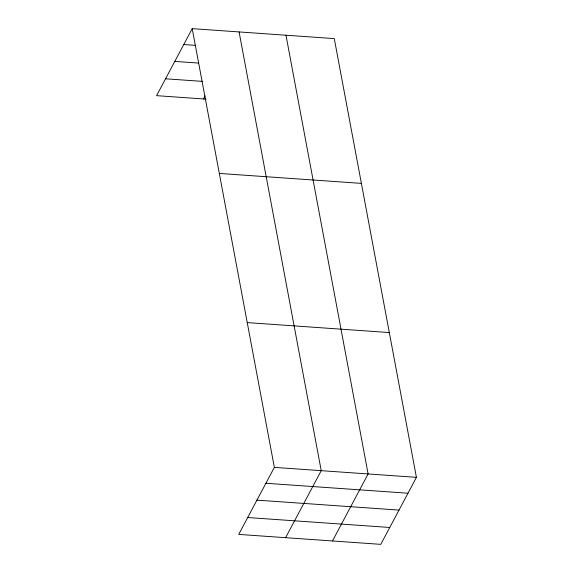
<?xml version="1.0" encoding="UTF-8"?>
<svg xmlns="http://www.w3.org/2000/svg" width="573" height="573" viewBox="0 0 573 573"><rect width="100%" height="100%" fill="white"/><g stroke="black" fill="none" stroke-linecap="round" stroke-linejoin="round"><path stroke-width="0.86" d="M192.213 28.65L274.352 467.382L238.719 534.401L380.787 544.35L416.421 477.338L334.281 38.599L192.213 28.65L156.579 95.662L206.115 99.136M203.465 98.95L205.091 95.884M285.598 537.682L321.231 470.669L239.091 31.938M332.483 540.969L368.117 473.95L285.977 35.218M183.761 44.536L195.264 45.346M174.794 61.411L198.673 63.08M165.547 78.795L202.706 81.395M219.316 173.433L361.391 183.381M247.242 322.599L389.318 332.555M274.352 467.382L416.421 477.338M265.901 483.268L407.976 493.224M256.933 500.143L399.001 510.092M247.686 517.526L389.762 527.475"/></g></svg>
